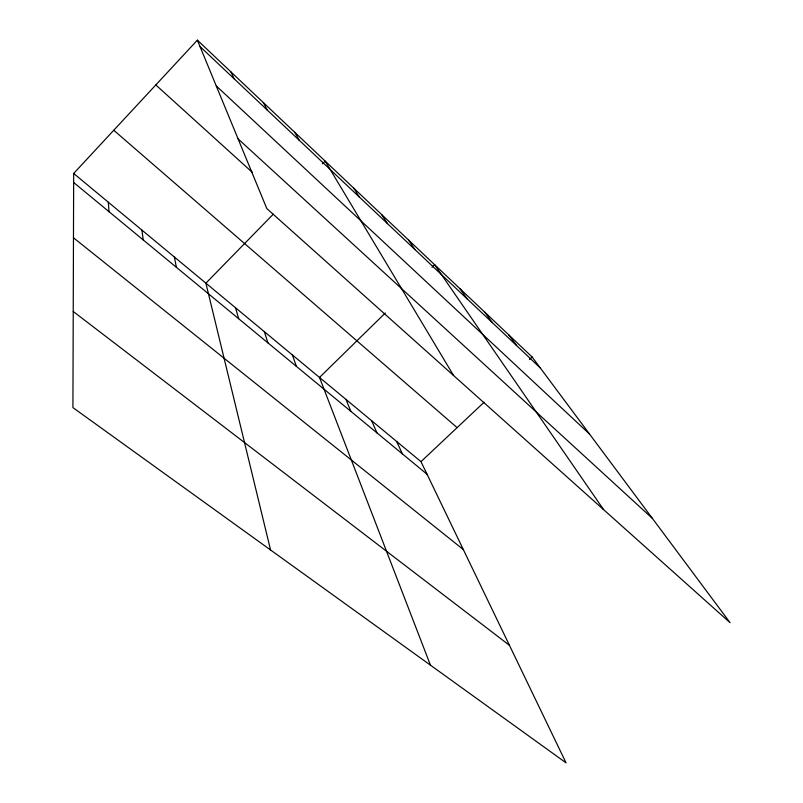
<?xml version="1.0" encoding="UTF-8"?>
<svg xmlns="http://www.w3.org/2000/svg" width="803" height="803" viewBox="0 0 803 803"><rect width="100%" height="100%" fill="white"/><g stroke="black" fill="none" stroke-linecap="round" stroke-linejoin="round"><path stroke-width="1.2" d="M73.675 173.468L72.922 407.603L566.055 762.85L420.983 461.655L73.675 173.468L197.377 40.15L532.128 356.994L730.078 622.696L266.837 208.599L197.377 40.15M273.251 214.22L205.889 283.178L270.561 549.975M322.535 163.772L325.155 161.092L453.595 375.543M385.31 312.999L319.504 377.45L430.438 665.145M431.984 267.289L434.624 264.699L603.585 509.614M420.983 461.655L484.058 402.263M529.458 359.503L532.128 356.994M73.234 311.484L509.443 645.311M73.474 237.778L463.321 549.553M73.655 182.492L427.045 474.242M113.765 130.267L457.108 427.638M155.822 84.947L252.533 172.535M238.069 138.839L652.377 518.397M216.248 85.921L589.502 434.001M200.017 46.544L540.319 367.985M508.761 334.871L516.65 345.631M484.741 312.146L492.299 322.625M460.039 288.759L467.246 298.967M408.466 239.936L414.89 249.502M381.525 214.441L387.518 223.656M353.762 188.173L359.302 197.006M294.751 132.314L299.258 140.284M263.354 102.593L267.279 110.081M230.913 71.889L234.215 78.855M396.642 441.459L402.363 453.866M371.638 420.712L376.978 432.907M345.932 399.382L350.881 411.367M292.322 354.896L296.407 366.389M264.348 331.689L267.961 342.911M235.55 307.79L238.662 318.721M174.392 257.04L176.369 267.299M141.89 230.07L143.245 239.946M108.335 202.226L109.017 211.691"/></g></svg>
